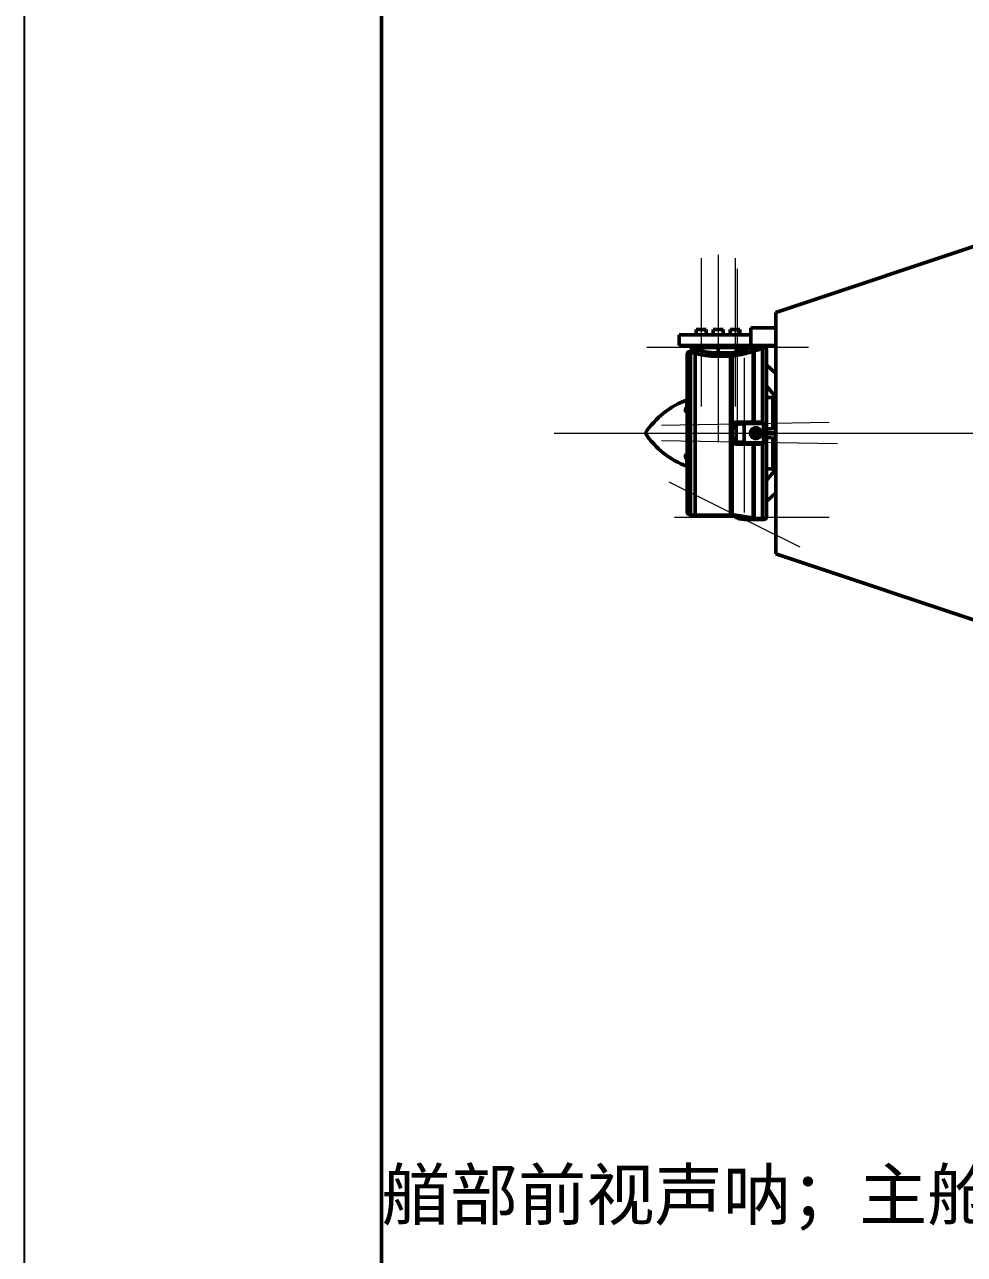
# Model space of a CAD drawing. Header units: millimetres. Extents: x 0 to 420, y 0 to 297.
# Drawn here: x 0 to 65.8, y 79.5 to 165.6 of the extents above; entities that cross this region are included whole.
import ezdxf

# ---------------------------------------------------------------- set-up
doc = ezdxf.new("R2010")
doc.units = ezdxf.units.MM
doc.linetypes.add('CENTERX2', pattern=[20.32, 12.7, -2.54, 2.54, -2.54])
doc.layers.add('2_细实线层', color=4, linetype='Continuous')
doc.layers.add('9中心线层', color=1, linetype='Continuous')
doc.layers.add('4_图框轮廓', color=1, linetype='Continuous', lineweight=50)
doc.styles.add('AUV_FANGSONG', font='simfang.ttf')

# ---------------------------------------------------------------- blocks, each defined once
blk = doc.blocks.new('SW_CENTERMARKSYMBOL_79')
at = {"layer": '9中心线层', "color": 0}
for p, q in [((-0.3125, 0), (-0.46875, 0)), ((0, 0), (-0.3125, 0)), ((0, 0.3125), (0, 0.46875)), ((0, 0), (0, 0.3125)), ((0, 0), (0, -0.3125)), ((0, 0), (0.3125, 0)), ((0.3125, 0), (0.46875, 0)), ((0, -0.3125), (0, -0.46875))]:
    blk.add_line(p, q, dxfattribs=at)

msp = doc.modelspace()

# ---------------------------------------------------------------- linework, layer by layer
at = {"color": 7, "linetype": 'Continuous', "lineweight": 50}
for p, q in [((72.204, 152), (52.579, 145.438)), ((52.579, 145.438), (52.579, 128.562)), ((45.829, 143.125), (45.829, 143.875)), ((45.829, 143.875), (50.829, 143.875)), ((47.017, 144.25), (47.017, 143.875)), ((47.017, 144.25), (47.704, 144.25)), ((47.704, 143.875), (47.704, 144.25)), ((48.204, 144.25), (48.204, 143.875)), ((48.204, 144.25), (48.892, 144.25)), ((48.892, 143.875), (48.892, 144.25)), ((49.392, 144.25), (49.392, 143.875)), ((49.392, 144.25), (50.079, 144.25)), ((50.079, 143.875), (50.079, 144.25)), ((50.829, 143.875), (50.829, 144.375)), ((50.829, 144.375), (52.579, 144.375)), ((50.829, 143.125), (50.829, 143.875)), ((45.829, 143.125), (50.829, 143.125)), ((46.692, 143), (46.692, 142.893)), ((48.548, 143), (46.692, 143)), ((46.828, 142.907), (47.113, 142.829)), ((48.548, 143), (48.548, 143.125)), ((48.548, 142.613), (48.548, 143)), ((48.548, 143), (49.871, 143)), ((49.871, 143), (49.871, 143.125)), ((49.871, 143), (49.871, 142.69)), ((49.871, 143), (50.921, 143)), ((50.829, 143.125), (52.579, 143.125)), ((50.829, 142.969), (50.91, 142.997)), ((50.91, 142.997), (50.921, 143)), ((51.461, 143.067), (51.591, 143.084)), ((51.591, 143.084), (51.631, 143.087)), ((51.631, 143.087), (51.694, 143.09)), ((51.75, 143.003), (51.664, 142.952)), ((51.664, 142.952), (51.664, 137.767)), ((51.771, 143.015), (51.75, 143.003)), ((51.804, 143.029), (51.771, 143.015)), ((46.386, 142.523), (46.386, 131.477)), ((46.612, 131.29), (46.612, 142.66)), ((46.929, 131.269), (46.929, 142.584)), ((49.409, 142.621), (48.548, 142.613)), ((48.548, 142.613), (48.55, 142.379)), ((49.412, 142.386), (48.55, 142.379)), ((49.409, 142.621), (49.488, 142.627)), ((49.409, 142.621), (49.412, 142.386)), ((49.412, 142.386), (49.526, 142.396)), ((49.412, 131.248), (49.412, 142.386)), ((49.871, 142.69), (49.488, 142.627)), ((49.526, 142.396), (49.488, 142.627)), ((49.909, 142.459), (49.526, 142.396)), ((49.526, 142.396), (49.526, 137.689)), ((49.871, 142.69), (49.909, 142.459)), ((51.066, 142.757), (50.996, 142.732)), ((50.996, 142.732), (50.996, 137.778)), ((51.078, 142.76), (51.066, 142.757)), ((51.066, 142.757), (51.066, 137.777)), ((51.941, 131.16), (51.941, 142.84)), ((52.579, 141.18), (51.941, 141.783)), ((52.579, 141.171), (51.941, 141.773)), ((51.941, 140.304), (52.496, 139.64)), ((51.941, 140.292), (52.497, 139.628)), ((52.379, 139.5), (51.941, 139.502)), ((52.379, 138.25), (52.379, 139.5)), ((52.517, 139.481), (52.517, 139.468)), ((52.545, 139.516), (52.527, 139.513)), ((52.576, 139.49), (52.556, 139.518)), ((52.576, 137.344), (52.576, 139.49)), ((52.578, 139.672), (52.579, 139.667)), ((46.254, 138.59), (46.254, 138.623)), ((46.336, 138.726), (46.333, 138.701)), ((46.333, 138.701), (46.333, 138.666)), ((46.336, 138.7), (46.333, 138.666)), ((46.336, 138.726), (46.386, 139.288)), ((46.386, 139.262), (46.336, 138.7)), ((46.386, 139.131), (46.346, 138.683)), ((52.517, 139.289), (52.379, 139.289)), ((49.548, 137.73), (49.785, 137.76)), ((49.868, 137.761), (49.785, 137.76)), ((50.815, 137.778), (50.367, 137.77)), ((50.369, 137.645), (50.367, 137.77)), ((50.815, 137.778), (50.996, 137.778)), ((51.066, 137.777), (50.996, 137.778)), ((51.066, 137.777), (51.664, 137.767)), ((51.727, 137.765), (51.664, 137.767)), ((52.379, 137.334), (52.379, 138.25)), ((49.526, 137.632), (49.526, 137.472)), ((49.543, 137.632), (49.526, 137.632)), ((49.526, 137), (49.543, 137.472)), ((49.526, 137.472), (49.543, 137.472)), ((49.526, 137.472), (49.526, 137)), ((49.543, 136.528), (49.526, 137)), ((49.526, 137), (49.526, 136.528)), ((49.543, 137.632), (49.815, 137.636)), ((49.543, 137.472), (49.543, 137.632)), ((49.815, 137.636), (49.815, 136.364)), ((50.369, 137.645), (51.727, 137.669)), ((50.369, 136.355), (50.369, 137.645)), ((51.727, 137.669), (51.727, 137.204)), ((52.579, 137.342), (51.941, 137.307)), ((51.941, 137.041), (52.579, 137.04)), ((51.941, 137.021), (52.579, 137.021)), ((52.579, 136.979), (51.941, 136.979)), ((52.579, 136.96), (51.941, 136.959)), ((49.526, 136.528), (49.526, 136.368)), ((49.526, 136.528), (49.543, 136.528)), ((49.543, 136.368), (49.526, 136.368)), ((49.526, 136.311), (49.526, 131.28)), ((49.543, 136.368), (49.543, 136.528)), ((49.815, 136.364), (49.543, 136.368)), ((49.785, 136.24), (49.548, 136.27)), ((49.868, 136.239), (49.785, 136.24)), ((50.367, 136.23), (50.369, 136.355)), ((50.367, 136.23), (50.815, 136.222)), ((51.727, 136.331), (50.369, 136.355)), ((50.815, 136.222), (50.996, 136.222)), ((51.066, 136.223), (50.996, 136.222)), ((50.996, 136.222), (50.996, 131.062)), ((51.664, 136.233), (51.066, 136.223)), ((51.066, 136.223), (51.066, 131.054)), ((51.664, 136.233), (51.727, 136.235)), ((51.664, 136.233), (51.664, 131.014)), ((51.727, 136.796), (51.727, 136.331)), ((51.941, 136.693), (52.579, 136.658)), ((52.379, 134.5), (52.379, 136.668)), ((52.576, 134.51), (52.576, 136.658)), ((46.254, 135.377), (46.254, 135.41)), ((46.333, 135.334), (46.333, 135.299)), ((46.336, 135.3), (46.333, 135.334)), ((46.336, 135.274), (46.333, 135.299)), ((46.336, 135.3), (46.386, 134.738)), ((46.386, 134.712), (46.336, 135.274)), ((46.346, 135.317), (46.386, 134.869)), ((51.941, 134.498), (52.379, 134.5)), ((52.497, 134.372), (51.941, 133.708)), ((52.496, 134.36), (51.941, 133.696)), ((52.379, 134.711), (52.517, 134.711)), ((52.517, 134.532), (52.517, 134.519)), ((52.52, 134.491), (52.525, 134.468)), ((52.527, 134.487), (52.545, 134.484)), ((52.556, 134.482), (52.576, 134.51)), ((52.578, 134.328), (52.579, 134.333)), ((51.941, 132.227), (52.579, 132.829)), ((51.941, 132.217), (52.579, 132.82)), ((46.612, 131.29), (46.929, 131.269)), ((46.929, 131.269), (49.412, 131.248)), ((49.543, 131.23), (49.815, 131.095)), ((49.548, 131.281), (49.785, 131.248)), ((50.815, 131.091), (49.785, 131.248)), ((49.868, 131.207), (49.785, 131.248)), ((50.815, 131.091), (50.367, 131.091)), ((50.369, 130.966), (51.727, 130.966)), ((50.815, 131.091), (50.996, 131.062)), ((51.066, 131.054), (50.996, 131.062)), ((51.066, 131.054), (51.664, 131.014)), ((51.727, 131.011), (51.664, 131.014)), ((52.579, 128.562), (72.204, 122))]:
    msp.add_line(p, q, dxfattribs=at)
at = {"color": 7, "linetype": 'Continuous', "lineweight": 50, "flags": 128}
for points in [[(49.868, 137.761), (49.857, 137.759), (49.847, 137.752), (49.838, 137.74), (49.83, 137.724), (49.823, 137.705), (49.818, 137.684), (49.816, 137.661), (49.815, 137.636)], [(49.815, 136.364), (49.816, 136.339), (49.818, 136.316), (49.823, 136.295), (49.83, 136.276), (49.838, 136.26), (49.847, 136.248), (49.857, 136.241), (49.868, 136.239)], [(49.527, 131.249), (49.526, 131.254), (49.526, 131.258)], [(49.543, 131.23), (49.539, 131.232), (49.539, 131.233)]]:
    msp.add_lwpolyline(points, dxfattribs=at)
at = {"color": 7, "linetype": 'Continuous', "lineweight": 50}
msp.add_circle((51.188, 137), 0.2, dxfattribs=at)
for centre, radius, start, end in [((46.574, 142.911), 0.254, 278.73362, 359.0854), ((46.442, 142.893), 0.25, 313.03931, 0), ((46.817, 143), 0.125, 90, 180), ((51.153, 143.021), 0.328, 189.06881, 241.43266), ((51.215, 143.025), 0.307, 185.28286, 240.86004), ((51.224, 143.028), 0.305, 185.27534, 241.32409), ((51.503, 143.01), 0.115, 39.8531, 89.62258), ((51.774, 143.247), 0.245, 221.77622, 264.50624), ((51.608, 143), 0.125, 46.20049, 90), ((51.867, 143.271), 0.25, 226.20049, 255.24815), ((52.414, 139.553), 0.119, 340.25888, 46.82394), ((52.401, 139.548), 0.125, 341.65544, 39.93977), ((52.575, 139.481), 0.0584, 146.38307, 179.91749), ((52.579, 139.489), 0.0625, 161.65427, 179.99998), ((52.579, 139.428), 0.0623, 92.67261, 179.8639), ((52.443, 139.6), 0.14, 323.97063, 346.35374), ((48.375, 133.793), 5.875, 109.73374, 146.91916), ((46.237, 138.72), 0.0987, 279.9972, 348.65052), ((46.238, 138.686), 0.0976, 279.32589, 348.05781), ((46.357, 138.701), 0.0212, 183.31959, 237.66061), ((48.375, 140.207), 5.875, 213.08084, 250.25885), ((46.238, 135.314), 0.0976, 11.94221, 80.67418), ((46.237, 135.28), 0.0987, 11.34948, 80.0028), ((46.357, 135.299), 0.0212, 122.33939, 176.68041), ((52.414, 134.447), 0.119, 313.17606, 19.74112), ((52.401, 134.452), 0.125, 320.06023, 18.34456), ((52.579, 134.572), 0.0623, 180.1361, 267.32739), ((52.575, 134.519), 0.0584, 180.08251, 213.61693), ((52.579, 134.511), 0.0625, 180.00002, 198.34573), ((52.443, 134.4), 0.14, 13.64626, 36.02937), ((49.405, 130.454), 0.794, 81.22599, 89.5), ((51.628, 130.302), 1.979, 152.76309, 156.35511), ((52.16, 131.059), 1.792, 179.00137, 182.99833)]:
    msp.add_arc(centre, radius, start, end, dxfattribs=at)
for points, knots in [([(46.692, 142.893), (46.697, 142.9), (46.709, 142.914), (46.788, 142.909), (46.828, 142.907)], [0, 0, 0, 0, 0.500462, 1, 1, 1, 1]), ([(49.871, 142.69), (50.041, 142.728), (50.383, 142.803), (50.68, 142.913), (50.829, 142.969)], [0, 0, 0, 0, 0.498128, 1, 1, 1, 1]), ([(50.921, 143), (51.029, 143.012), (51.247, 143.036), (51.39, 143.056), (51.461, 143.067)], [0, 0, 0, 0, 0.499684, 1, 1, 1, 1]), ([(51.661, 142.954), (51.588, 142.924), (51.442, 142.863), (51.199, 142.795), (51.078, 142.76)], [0, 0, 0, 0, 0.500488, 1, 1, 1, 1]), ([(51.661, 142.954), (51.642, 142.955), (51.604, 142.958), (51.549, 142.982), (51.499, 143.018), (51.474, 143.05), (51.461, 143.067)], [0, 0, 0, 0, 0.246, 0.49985, 0.753779, 1, 1, 1, 1]), ([(51.631, 143.087), (51.625, 143.093), (51.613, 143.105), (51.591, 143.116), (51.568, 143.124), (51.553, 143.125), (51.545, 143.125)], [0, 0, 0, 0, 0.260105, 0.516695, 0.764692, 1, 1, 1, 1]), ([(51.631, 143.087), (51.652, 143.069), (51.693, 143.033), (51.745, 143.021), (51.771, 143.015)], [0, 0, 0, 0, 0.50002, 1, 1, 1, 1]), ([(51.664, 142.952), (51.664, 142.952), (51.664, 142.953), (51.663, 142.954), (51.662, 142.954), (51.661, 142.954), (51.661, 142.954)], [0, 0, 0, 0, 0.6354088, 0.8412953, 0.924249, 1, 1, 1, 1]), ([(51.804, 143.029), (51.814, 143.026), (51.841, 143.018), (51.88, 142.99), (51.913, 142.946), (51.934, 142.897), (51.946, 142.859), (51.94, 142.841), (51.94, 142.84)], [0, 0, 0, 0, 0.126997, 0.340967, 0.55754, 0.771864, 0.988152, 1, 1, 1, 1]), ([(46.389, 142.523), (46.388, 142.526), (46.378, 142.555), (46.404, 142.614), (46.454, 142.677), (46.531, 142.71), (46.585, 142.71), (46.612, 142.71)], [0, 0, 0, 0, 0.032787, 0.275195, 0.515924, 0.755452, 1, 1, 1, 1]), ([(46.612, 142.66), (46.612, 142.675), (46.612, 142.704), (46.612, 142.708), (46.612, 142.71)], [0, 0, 0, 0, 0.515593, 1, 1, 1, 1]), ([(46.933, 142.587), (46.87, 142.6), (46.743, 142.627), (46.656, 142.649), (46.612, 142.66)], [0, 0, 0, 0, 0.501511, 1, 1, 1, 1]), ([(46.929, 142.584), (46.929, 142.584), (46.929, 142.585), (46.931, 142.586), (46.932, 142.587), (46.933, 142.587)], [0, 0, 0, 0, 0.560086, 0.788514, 1, 1, 1, 1]), ([(48.55, 142.379), (48.396, 142.381), (48.088, 142.385), (47.651, 142.435), (47.25, 142.505), (47.036, 142.558), (46.929, 142.584)], [0, 0, 0, 0, 0.2493872, 0.499569, 0.7492619, 1, 1, 1, 1]), ([(47.113, 142.829), (47.11, 142.811), (47.105, 142.772), (47.088, 142.73), (47.07, 142.696), (47.045, 142.658), (46.999, 142.611), (46.955, 142.595), (46.933, 142.587)], [0, 0, 0, 0, 0.1642334, 0.3380402, 0.3964664, 0.5006287, 0.7564276, 1, 1, 1, 1]), ([(47.113, 142.829), (47.206, 142.802), (47.391, 142.748), (47.744, 142.673), (48.134, 142.62), (48.41, 142.615), (48.548, 142.613)], [0, 0, 0, 0, 0.2507703, 0.5005571, 0.7507372, 1, 1, 1, 1]), ([(50.996, 142.732), (50.826, 142.678), (50.486, 142.569), (50.101, 142.495), (49.909, 142.459)], [0, 0, 0, 0, 0.501697, 1, 1, 1, 1]), ([(52.496, 139.64), (52.506, 139.649), (52.522, 139.663), (52.552, 139.672), (52.569, 139.672), (52.578, 139.672)], [0, 0, 0, 0, 0.496351, 0.746083, 1, 1, 1, 1]), ([(52.497, 139.628), (52.497, 139.628), (52.497, 139.628), (52.497, 139.629), (52.496, 139.633), (52.496, 139.637), (52.496, 139.64)], [0, 0, 0, 0, 0.112427, 0.229013, 0.479076, 1, 1, 1, 1]), ([(52.497, 139.628), (52.503, 139.62), (52.516, 139.603), (52.525, 139.572), (52.528, 139.539), (52.522, 139.519), (52.52, 139.509)], [0, 0, 0, 0, 0.244149, 0.497596, 0.752305, 1, 1, 1, 1]), ([(52.556, 139.518), (52.551, 139.515), (52.54, 139.511), (52.527, 139.498), (52.518, 139.484), (52.517, 139.473), (52.517, 139.468)], [0, 0, 0, 0, 0.243617, 0.499067, 0.755015, 1, 1, 1, 1]), ([(52.517, 139.468), (52.517, 139.473), (52.518, 139.482), (52.524, 139.496), (52.533, 139.508), (52.541, 139.513), (52.545, 139.516)], [0, 0, 0, 0, 0.253904, 0.510246, 0.761251, 1, 1, 1, 1]), ([(52.527, 139.513), (52.524, 139.511), (52.52, 139.508), (52.52, 139.508), (52.52, 139.508)], [0, 0, 0, 0, 0.531554, 1, 1, 1, 1]), ([(52.556, 139.518), (52.554, 139.518), (52.55, 139.517), (52.547, 139.516), (52.545, 139.516)], [0, 0, 0, 0, 0.499871, 1, 1, 1, 1]), ([(46.254, 138.623), (46.255, 138.635), (46.258, 138.659), (46.29, 138.708), (46.324, 138.74), (46.347, 138.761)], [0, 0, 0, 0, 0.242221, 0.498524, 1, 1, 1, 1]), ([(46.347, 138.491), (46.324, 138.503), (46.29, 138.52), (46.258, 138.556), (46.255, 138.579), (46.254, 138.59)], [0, 0, 0, 0, 0.5017222, 0.757874, 1, 1, 1, 1]), ([(46.333, 138.666), (46.334, 138.646), (46.337, 138.604), (46.341, 138.542), (46.345, 138.508), (46.347, 138.491)], [0, 0, 0, 0, 0.322483, 0.651127, 1, 1, 1, 1]), ([(46.347, 138.491), (46.346, 138.505), (46.343, 138.534), (46.341, 138.578), (46.341, 138.614), (46.342, 138.64), (46.343, 138.664), (46.345, 138.677), (46.346, 138.683)], [0, 0, 0, 0, 0.258818, 0.511615, 0.635429, 0.756742, 0.877702, 1, 1, 1, 1]), ([(52.517, 139.428), (52.517, 139.409), (52.517, 139.369), (52.517, 139.224), (52.517, 139.013), (52.517, 138.735), (52.517, 138.403), (52.517, 138.032), (52.517, 137.674), (52.517, 137.438), (52.517, 137.339)], [0, 0, 0, 0, 0.122032, 0.249574, 0.381073, 0.514644, 0.648215, 0.779714, 0.907256, 1, 1, 1, 1]), ([(49.526, 137.689), (49.526, 137.693), (49.526, 137.702), (49.53, 137.714), (49.536, 137.723), (49.542, 137.728), (49.546, 137.729), (49.548, 137.73)], [0, 0, 0, 0, 0.267042, 0.497713, 0.749598, 0.877644, 1, 1, 1, 1]), ([(49.548, 137.73), (49.547, 137.724), (49.546, 137.711), (49.544, 137.686), (49.543, 137.659), (49.543, 137.641), (49.543, 137.632)], [0, 0, 0, 0, 0.267536, 0.522532, 0.766218, 1, 1, 1, 1]), ([(49.868, 137.761), (49.948, 137.763), (50.108, 137.765), (50.281, 137.769), (50.367, 137.77)], [0, 0, 0, 0, 0.499996, 1, 1, 1, 1]), ([(51.727, 137.765), (51.727, 137.665), (51.727, 137.479), (51.727, 137.291), (51.727, 137.204)], [0, 0, 0, 0, 0.535513, 1, 1, 1, 1]), ([(49.526, 137.689), (49.526, 137.68), (49.526, 137.663), (49.526, 137.642), (49.526, 137.632)], [0, 0, 0, 0, 0.505436, 1, 1, 1, 1]), ([(50.369, 137.645), (50.257, 137.643), (50.065, 137.64), (49.889, 137.637), (49.815, 137.636)], [0, 0, 0, 0, 0.5818, 1, 1, 1, 1]), ([(51.188, 137.156), (51.206, 137.155), (51.241, 137.151), (51.288, 137.124), (51.323, 137.084), (51.344, 137.035), (51.346, 136.982), (51.331, 136.93), (51.3, 136.887), (51.256, 136.856), (51.217, 136.845), (51.176, 136.843), (51.135, 136.85), (51.089, 136.876), (51.053, 136.916), (51.033, 136.965), (51.03, 137.018), (51.045, 137.07), (51.076, 137.113), (51.12, 137.144), (51.16, 137.155), (51.183, 137.156), (51.188, 137.156)], [0, 0, 0, 0, 0.053671, 0.107342, 0.161026, 0.21472, 0.268398, 0.322061, 0.375732, 0.429423, 0.483113, 0.5, 0.553671, 0.607342, 0.661026, 0.71472, 0.768398, 0.822061, 0.875732, 0.929423, 0.983113, 1, 1, 1, 1]), ([(51.727, 137.204), (51.725, 137.204), (51.721, 137.204), (51.713, 137.199), (51.701, 137.186), (51.671, 137.122), (51.66, 137.018), (51.669, 136.907), (51.687, 136.844), (51.701, 136.814), (51.713, 136.801), (51.721, 136.796), (51.725, 136.796), (51.727, 136.796)], [0, 0, 0, 0, 0.012684, 0.026734, 0.063233, 0.126403, 0.49856, 0.748345, 0.873613, 0.936498, 0.97317, 0.987273, 1, 1, 1, 1]), ([(49.526, 136.368), (49.526, 136.358), (49.526, 136.337), (49.526, 136.32), (49.526, 136.311)], [0, 0, 0, 0, 0.494564, 1, 1, 1, 1]), ([(49.548, 136.27), (49.546, 136.271), (49.542, 136.272), (49.536, 136.277), (49.53, 136.286), (49.526, 136.298), (49.526, 136.307), (49.526, 136.311)], [0, 0, 0, 0, 0.121745, 0.249718, 0.500023, 0.731471, 1, 1, 1, 1]), ([(49.548, 136.27), (49.547, 136.276), (49.546, 136.289), (49.544, 136.314), (49.543, 136.341), (49.543, 136.359), (49.543, 136.368)], [0, 0, 0, 0, 0.2675356, 0.5225319, 0.7662176, 1, 1, 1, 1]), ([(50.367, 136.23), (50.281, 136.231), (50.108, 136.235), (49.948, 136.237), (49.868, 136.239)], [0, 0, 0, 0, 0.500004, 1, 1, 1, 1]), ([(51.727, 136.796), (51.727, 136.696), (51.727, 136.508), (51.727, 136.322), (51.727, 136.235)], [0, 0, 0, 0, 0.535513, 1, 1, 1, 1]), ([(52.517, 136.661), (52.517, 136.562), (52.517, 136.326), (52.517, 135.968), (52.517, 135.597), (52.517, 135.265), (52.517, 134.987), (52.517, 134.776), (52.517, 134.631), (52.517, 134.591), (52.517, 134.572)], [0, 0, 0, 0, 0.092744, 0.220286, 0.351785, 0.485356, 0.618927, 0.750426, 0.877968, 1, 1, 1, 1]), ([(46.254, 135.41), (46.255, 135.421), (46.258, 135.444), (46.29, 135.48), (46.324, 135.497), (46.347, 135.509)], [0, 0, 0, 0, 0.242221, 0.498524, 1, 1, 1, 1]), ([(46.347, 135.239), (46.324, 135.26), (46.29, 135.292), (46.258, 135.341), (46.255, 135.365), (46.254, 135.377)], [0, 0, 0, 0, 0.501722, 0.757874, 1, 1, 1, 1]), ([(46.347, 135.509), (46.345, 135.492), (46.341, 135.458), (46.337, 135.396), (46.334, 135.354), (46.333, 135.334)], [0, 0, 0, 0, 0.348909, 0.677272, 1, 1, 1, 1]), ([(46.346, 135.317), (46.345, 135.323), (46.343, 135.336), (46.342, 135.36), (46.341, 135.386), (46.341, 135.422), (46.343, 135.466), (46.346, 135.495), (46.347, 135.509)], [0, 0, 0, 0, 0.122298, 0.243258, 0.364571, 0.488385, 0.741182, 1, 1, 1, 1]), ([(52.496, 134.36), (52.496, 134.363), (52.496, 134.367), (52.497, 134.371), (52.497, 134.372), (52.497, 134.372), (52.497, 134.372)], [0, 0, 0, 0, 0.520373, 0.770808, 0.887465, 1, 1, 1, 1]), ([(52.578, 134.328), (52.569, 134.328), (52.552, 134.328), (52.522, 134.337), (52.506, 134.351), (52.496, 134.36)], [0, 0, 0, 0, 0.253814, 0.503674, 1, 1, 1, 1]), ([(52.525, 134.468), (52.525, 134.466), (52.528, 134.453), (52.525, 134.428), (52.516, 134.398), (52.503, 134.38), (52.497, 134.372)], [0, 0, 0, 0, 0.072864, 0.386765, 0.699113, 1, 1, 1, 1]), ([(52.517, 134.532), (52.517, 134.527), (52.518, 134.516), (52.527, 134.502), (52.54, 134.489), (52.551, 134.485), (52.556, 134.482)], [0, 0, 0, 0, 0.244987, 0.500937, 0.756386, 1, 1, 1, 1]), ([(52.545, 134.484), (52.541, 134.487), (52.533, 134.493), (52.524, 134.504), (52.518, 134.518), (52.517, 134.527), (52.517, 134.532)], [0, 0, 0, 0, 0.249842, 0.50008, 0.750349, 1, 1, 1, 1]), ([(52.52, 134.492), (52.52, 134.492), (52.52, 134.492), (52.524, 134.489), (52.527, 134.487)], [0, 0, 0, 0, 0.468435, 1, 1, 1, 1]), ([(52.545, 134.484), (52.547, 134.484), (52.551, 134.483), (52.554, 134.482), (52.556, 134.482)], [0, 0, 0, 0, 0.500118, 1, 1, 1, 1]), ([(46.612, 131.29), (46.585, 131.29), (46.531, 131.29), (46.454, 131.323), (46.404, 131.386), (46.378, 131.445), (46.388, 131.474), (46.389, 131.477)], [0, 0, 0, 0, 0.245035, 0.485038, 0.726246, 0.969135, 1, 1, 1, 1]), ([(49.526, 131.28), (49.526, 131.28), (49.526, 131.281), (49.53, 131.282), (49.536, 131.282), (49.542, 131.282), (49.546, 131.282), (49.548, 131.281)], [0, 0, 0, 0, 0.267042, 0.497713, 0.749598, 0.877644, 1, 1, 1, 1]), ([(49.526, 131.28), (49.526, 131.273), (49.526, 131.261), (49.526, 131.259), (49.526, 131.258)], [0, 0, 0, 0, 0.505436, 1, 1, 1, 1]), ([(49.527, 131.249), (49.528, 131.247), (49.529, 131.243), (49.533, 131.238), (49.538, 131.233), (49.541, 131.232), (49.543, 131.231)], [0, 0, 0, 0, 0.247936, 0.500138, 0.752201, 1, 1, 1, 1]), ([(49.548, 131.281), (49.547, 131.273), (49.546, 131.258), (49.544, 131.242), (49.543, 131.232), (49.543, 131.23), (49.543, 131.23)], [0, 0, 0, 0, 0.267536, 0.522532, 0.766218, 1, 1, 1, 1]), ([(50.369, 130.966), (50.257, 130.973), (50.065, 130.986), (49.889, 131.063), (49.815, 131.095)], [0, 0, 0, 0, 0.5818, 1, 1, 1, 1]), ([(49.868, 131.207), (49.948, 131.173), (50.108, 131.106), (50.281, 131.096), (50.367, 131.091)], [0, 0, 0, 0, 0.499996, 1, 1, 1, 1]), ([(51.94, 131.16), (51.94, 131.159), (51.945, 131.141), (51.934, 131.103), (51.913, 131.054), (51.881, 131.01), (51.802, 130.956), (51.724, 130.962), (51.664, 130.966)], [0, 0, 0, 0, 0.008262, 0.147538, 0.285549, 0.425009, 0.562791, 1, 1, 1, 1])]:
    msp.add_open_spline(points, degree=3, knots=knots, dxfattribs=at)
for points in [[(51.727, 137.765), (51.727, 137.759), (51.727, 137.746), (51.727, 137.722), (51.727, 137.696), (51.727, 137.678), (51.727, 137.669)], [(51.188, 137.375), (51.139, 137.369), (51.041, 137.358), (50.916, 137.271), (50.833, 137.147), (50.803, 137), (50.833, 136.853), (50.916, 136.729), (51.041, 136.642), (51.139, 136.631), (51.188, 136.625)], [(51.188, 136.625), (51.237, 136.631), (51.335, 136.642), (51.46, 136.729), (51.544, 136.853), (51.573, 137), (51.544, 137.147), (51.46, 137.271), (51.335, 137.358), (51.237, 137.369), (51.188, 137.375)], [(49.815, 136.364), (49.903, 136.362), (50.081, 136.359), (50.273, 136.356), (50.369, 136.355)], [(51.727, 136.331), (51.727, 136.322), (51.727, 136.304), (51.727, 136.278), (51.727, 136.254), (51.727, 136.241), (51.727, 136.235)], [(51.727, 131.011), (51.727, 131.004), (51.727, 130.991), (51.727, 130.977), (51.727, 130.967), (51.727, 130.966), (51.727, 130.966)]]:
    msp.add_open_spline(points, degree=3, dxfattribs=at)
at = {"layer": '2_细实线层'}
msp.add_line((-0.012, -0.234), (-0.012, 296.766), dxfattribs=at)
at = {"layer": '4_图框轮廓'}
msp.add_line((24.988, 9.766), (24.988, 286.766), dxfattribs=at)
at = {"layer": '9中心线层', "linetype": 'CENTERX2', "lineweight": 18, "ltscale": 2.5}
for p, q in [((47.36, 149.25), (47.36, 138.875)), ((48.548, 149.473), (48.548, 136.339)), ((49.735, 149.25), (49.735, 138.875)), ((49.871, 148.503), (49.871, 137.181)), ((54.871, 143), (43.548, 143)), ((49.557, 142.632), (49.557, 131.368)), ((50.369, 142.282), (50.369, 131.435)), ((56.323, 137.749), (44.592, 137.544)), ((37.072, 137), (284.454, 137)), ((56.913, 136.241), (44.592, 136.456)), ((54.294, 129.017), (45.11, 133.564)), ((56.324, 131.091), (45.499, 131.091))]:
    msp.add_line(p, q, dxfattribs=at)

# ---------------------------------------------------------------- block references
at = {"layer": '9中心线层'}
msp.add_blockref('SW_CENTERMARKSYMBOL_79', (51.188, 137), dxfattribs=at)

# ---------------------------------------------------------------- texts
at = {"layer": '9中心线层', "insert": (25, 85.445), "char_height": 3.5, "width": 370, "attachment_point": 1, "style": 'AUV_FANGSONG'}
msp.add_mtext('艏部前视声呐；主舱内INS及电池；艇底DVL；艇顶GNSS与压力接口。', dxfattribs=at)

doc.saveas('drawing.dxf')
